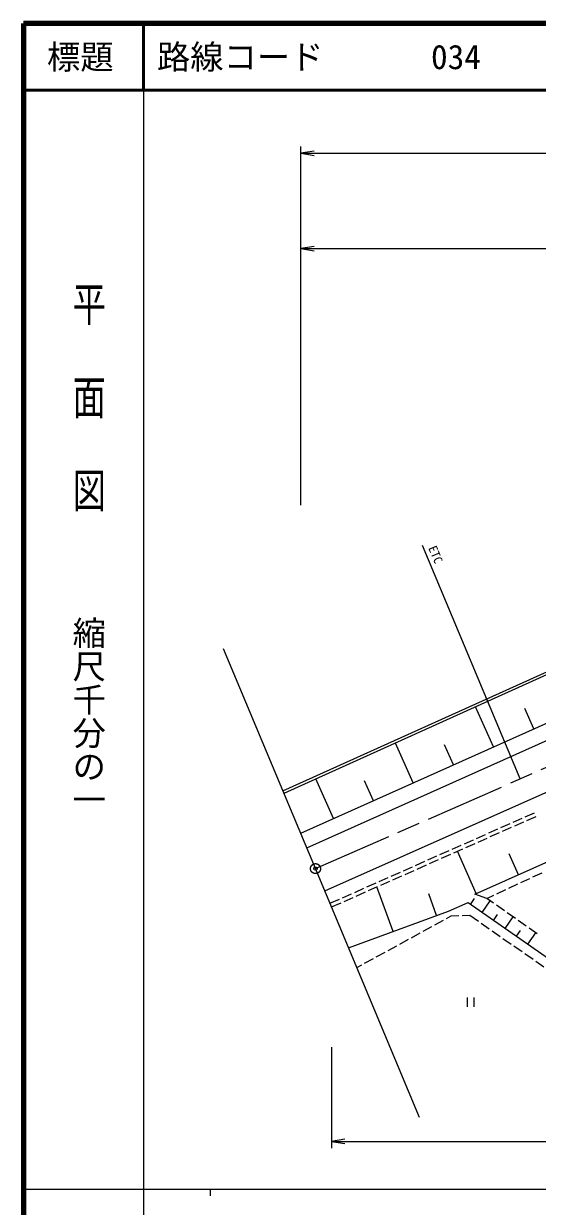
# Model space of a CAD drawing. Units: millimetres, scale not verified. Extents: x 40000 to 680000, y 20000 to 380000.
# Drawn here: x 40000 to 117099, y 202409 to 380000 of the extents above; entities that cross this region are included whole.
import ezdxf
from ezdxf.enums import TextEntityAlignment as Align

# ---------------------------------------------------------------- set-up
doc = ezdxf.new("R2010")
doc.units = ezdxf.units.MM
doc.header["$LTSCALE"] = 1000
doc.header["$PDMODE"] = 32
doc.header["$PDSIZE"] = 500
doc.linetypes.add('CHAIN', pattern=[18.5, 12, -1.5, 3.5, -1.5])
for name, color, linetype, lineweight in [('M-BMK', 2, 'CHAIN', 13), ('M-BMK-OTRS', 5, 'Continuous', 25), ('M-STR-HTXT', 7, 'Continuous', 13), ('M-TTL', 2, 'Continuous', 140), ('M-TTL-BAND', 7, 'Continuous', 25), ('M-TTL-LINE', 7, 'Continuous', 50), ('M-WORK', 1, 'Continuous', 13)]:
    doc.layers.add(name, color=color, linetype=linetype, lineweight=lineweight)
doc.layers.add('M-OTRS', color=6, linetype='Continuous')
doc.layers.add('M-TTL-TXT', color=7, linetype='Continuous')
doc.styles.add('@ＭＳ ゴシック', font='')
doc.styles.add('ＭＳ ゴシック', font='')
doc.styles.get('@ＭＳ ゴシック').set_extended_font_data('@MS Gothic')
doc.styles.get('ＭＳ ゴシック').set_extended_font_data('MS Gothic')

# ---------------------------------------------------------------- blocks, each defined once
blk = doc.blocks.new('open_arrow')
at = {"color": 0, "linetype": 'Continuous', "lineweight": -2}
blk.add_lwpolyline([(7.5, 1.25), (0, 0), (7.5, -1.25)], dxfattribs=at)

msp = doc.modelspace()

# ---------------------------------------------------------------- linework, layer by layer
at = {"layer": 'M-BMK'}
msp.add_line((83802, 253119), (123387, 270491), dxfattribs=at)
msp.add_circle((83802, 253119), 750, dxfattribs=at)
at = {"layer": 'M-BMK-OTRS'}
for p, q in [((83802, 253119), (69997, 286109)), ((99436, 215759), (83802, 253119))]:
    msp.add_line(p, q, dxfattribs=at)
at = {"layer": 'M-OTRS'}
msp.add_point((83802, 253119), dxfattribs=at)
at = {"layer": 'M-STR-HTXT'}
for p, q in [((81581, 313911), (81581, 361533)), ((81581, 360533), (227144, 360533)), ((81581, 307683), (81581, 347215)), ((81581, 346215), (198346, 346215)), ((114511, 266595), (99850, 301653)), ((86223, 226292), (86223, 211159)), ((86223, 212159), (294087, 212159))]:
    msp.add_line(p, q, dxfattribs=at)
at = {"layer": 'M-TTL'}
for p, q in [((40000, 380000), (40000, 20000)), ((680000, 380000), (40000, 380000))]:
    msp.add_line(p, q, dxfattribs=at)
at = {"layer": 'M-TTL-BAND'}
for p, q in [((58000, 370000), (58000, 20000)), ((40000, 205000), (579000, 205000)), ((68000, 205000), (68000, 204000))]:
    msp.add_line(p, q, dxfattribs=at)
at = {"layer": 'M-TTL-LINE'}
for p, q in [((58000, 380000), (58000, 370000)), ((40000, 370000), (680000, 370000))]:
    msp.add_line(p, q, dxfattribs=at)
at = {"layer": 'M-WORK'}
for p, q in [((78917, 264793), (133552, 289488)), ((81581, 258426), (152775, 290335)), ((79082, 264429), (133713, 289122)), ((82496, 256240), (149961, 286433)), ((85205, 249767), (147739, 277663)), ((110519, 271396), (107820, 277418)), ((116580, 274112), (115222, 277143)), ((98475, 265998), (95793, 271982)), ((104497, 268697), (103147, 271708)), ((86506, 260634), (83841, 266580)), ((92490, 263316), (91149, 266308)), ((115285, 260901), (116656, 261509)), ((111628, 259281), (112999, 259888)), ((111870, 258732), (113241, 259340)), ((113456, 260091), (114828, 260699)), ((113699, 259542), (115070, 260150)), ((115527, 260352), (116899, 260960)), ((107971, 257660), (109342, 258268)), ((108213, 257111), (109584, 257719)), ((109799, 258471), (111171, 259078)), ((110042, 257922), (111413, 258529)), ((102485, 255230), (103856, 255837)), ((104314, 256040), (105685, 256648)), ((104556, 255491), (105927, 256099)), ((107938, 249373), (105099, 255732)), ((106142, 256850), (107513, 257458)), ((106384, 256301), (107756, 256909)), ((107693, 249263), (125450, 257189)), ((98828, 253609), (100199, 254217)), ((100656, 254420), (102028, 255027)), ((100899, 253871), (102270, 254478)), ((102727, 254681), (104099, 255289)), ((114262, 252196), (112851, 255358)), ((95171, 251989), (96542, 252597)), ((96999, 252799), (98371, 253407)), ((97242, 252250), (98613, 252858)), ((99070, 253060), (100442, 253668)), ((116447, 251872), (117806, 252508)), ((91514, 250368), (92885, 250976)), ((91756, 249820), (93128, 250427)), ((93342, 251179), (94714, 251786)), ((93585, 250630), (94956, 251237)), ((95413, 251440), (96785, 252048)), ((112824, 250178), (114183, 250813)), ((114636, 251025), (115994, 251660)), ((87857, 248748), (89228, 249356)), ((88099, 248199), (89470, 248807)), ((89685, 249558), (91057, 250166)), ((89928, 249009), (91299, 249617)), ((95449, 243687), (93000, 250371)), ((101987, 246082), (100790, 249352)), ((109520, 248633), (107693, 249263)), ((109520, 248633), (110559, 249119)), ((110535, 247920), (109520, 248633)), ((111012, 249331), (112371, 249966)), ((85979, 247916), (87400, 248546)), ((86223, 247368), (87642, 247997)), ((103772, 246736), (106708, 248009)), ((106708, 248009), (136427, 227339)), ((107071, 247756), (107675, 248624)), ((108808, 246548), (110015, 248285)), ((112173, 246771), (110945, 247633)), ((88773, 241242), (103772, 246736)), ((101702, 244667), (103017, 245387)), ((103456, 245627), (104177, 246022)), ((104177, 246022), (105314, 246062)), ((105813, 246080), (106950, 246120)), ((106950, 246120), (108245, 245221)), ((110530, 245350), (111129, 246212)), ((112253, 244152), (113451, 245875)), ((113810, 245623), (112582, 246484)), ((115447, 244474), (114219, 245336)), ((98193, 242745), (99509, 243466)), ((99948, 243706), (101263, 244427)), ((108655, 244936), (109887, 244080)), ((110298, 243794), (111529, 242939)), ((113961, 242964), (114556, 243818)), ((115670, 241775), (116859, 243484)), ((117085, 243326), (115857, 244187)), ((94685, 240824), (96001, 241545)), ((96439, 241785), (97755, 242505)), ((111940, 242653), (113172, 241797)), ((92931, 239864), (94246, 240584)), ((113583, 241512), (114814, 240656)), ((115225, 240371), (116457, 239515)), ((90017, 238268), (90738, 238663)), ((91177, 238903), (92492, 239623)), ((116867, 239230), (118099, 238374)), ((106553, 233775), (106553, 232375)), ((107603, 232375), (107603, 233775))]:
    msp.add_line(p, q, dxfattribs=at)

# ---------------------------------------------------------------- block references
at = {"layer": 'M-STR-HTXT', "xscale": 267, "yscale": 267}
for p in [(81581, 360533), (81581, 346215), (86223, 212159)]:
    msp.add_blockref('open_arrow', p, dxfattribs=at)

# ---------------------------------------------------------------- texts
at = {"layer": 'M-STR-HTXT', "style": 'ＭＳ ゴシック'}
msp.add_text('ETC', height=1320, rotation=292.693, dxfattribs=at).set_placement((101312, 301520), align=Align.MIDDLE_LEFT)
at = {"layer": 'M-TTL-BAND', "style": '@ＭＳ ゴシック', "width": 1.4}
msp.add_text('平  面  図', height=3666, rotation=270, dxfattribs=at).set_placement((49777, 306475), align=Align.MIDDLE_RIGHT)
at = {"layer": 'M-TTL-BAND', "style": '@ＭＳ ゴシック'}
msp.add_text('縮尺千分の一', height=3666, rotation=270, dxfattribs=at).set_placement((49777, 261030), align=Align.MIDDLE_RIGHT)
at = {"layer": 'M-TTL-TXT', "style": 'ＭＳ ゴシック'}
msp.add_text('標題', height=3666, dxfattribs=at).set_placement((48500, 375000), align=Align.MIDDLE_CENTER)
for s, p in [('路線コード', (60000, 375000)), ('034', (101142, 375000))]:
    msp.add_text(s, height=3666, dxfattribs=at).set_placement(p, align=Align.MIDDLE_LEFT)

doc.saveas('drawing.dxf')
